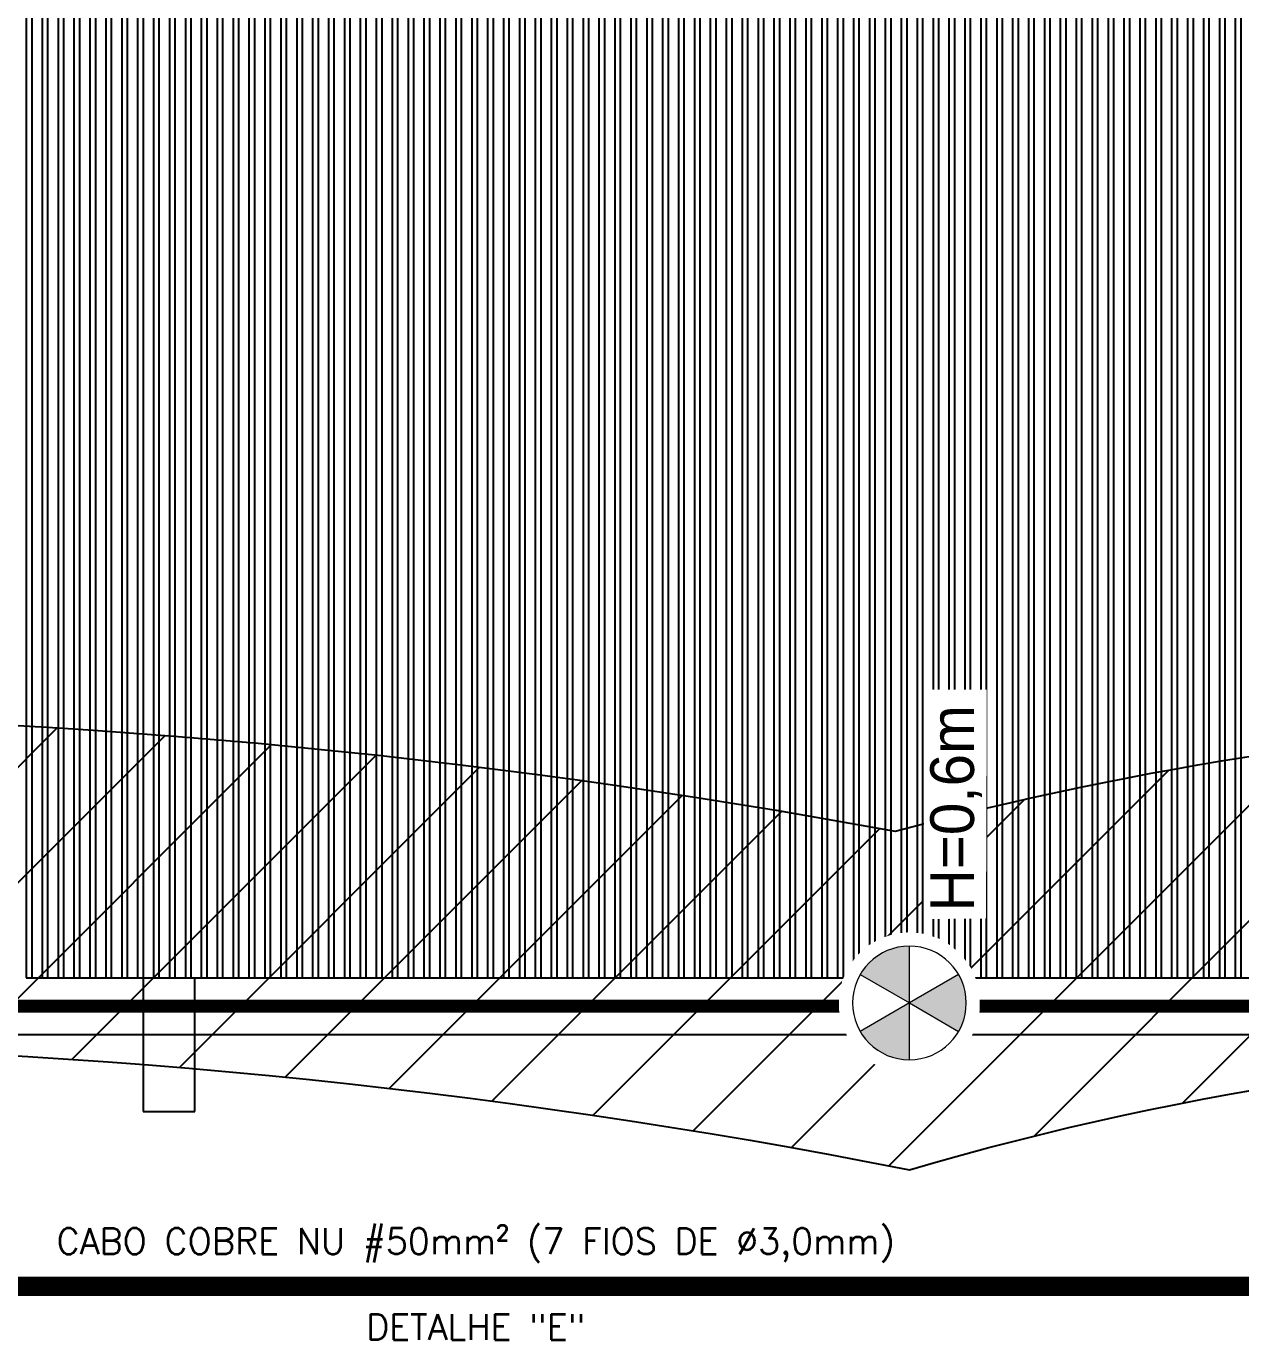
# Model space of a CAD drawing. Header units: millimetres. Extents: x -107267 to 109426, y -98906 to 83910.
# Drawn here: x 13380 to 18106, y -16269 to -11160 of the extents above; entities that cross this region are included whole.
import ezdxf
from ezdxf.enums import TextEntityAlignment as Align

# ---------------------------------------------------------------- set-up
doc = ezdxf.new("R2010")
doc.units = ezdxf.units.MM
doc.linetypes.add('ACAD_ISO10W100', pattern=[18, 12, -3, 0, -3])
doc.linetypes.add('ACAD_ISO12W100', pattern=[21, 12, -3, 0, -3, 0, -3])
for name, color, linetype in [('00 - wipout', 1, 'Continuous'), ('00 - ZONA DE PROTEÇÃO', 4, 'Continuous'), ('Top (Plan) View-MISC', 7, 'Continuous')]:
    doc.layers.add(name, color=color, linetype=linetype)
for name, color, linetype, lineweight in [('000-M3G-MALHA NOVA', 5, 'ACAD_ISO10W100', 0), ('00_m3g_spda_ater_cabo50', 1, 'Continuous', 9), ('00_SPDA_captacao_novo', 5, 'Continuous', 9), ('0_tag_texto_preto', 7, 'Continuous', 9)]:
    doc.layers.add(name, color=color, linetype=linetype, lineweight=lineweight)
doc.styles.add('ROMANS', font='romans.shx')

# ---------------------------------------------------------------- blocks, each defined once
blk = doc.blocks.new('M3G_P_CPTOR AEREO 600')
blk.add_attdef('ALTURA', text='', height=1.7).set_placement((0.739, -2.574), align=Align.TOP_LEFT)
at = {"color": 255, "lineweight": 0}
blk.add_wipeout([(-0.23, 2.19), (-0.68, 2.094), (-1.101, 1.907), (-1.473, 1.636), (-1.781, 1.294), (-2.012, 0.896), (-2.154, 0.458), (-2.202, 0), (-2.154, -0.458), (-2.012, -0.896), (-1.781, -1.294), (-1.473, -1.636), (-1.101, -1.907), (-0.68, -2.094), (-0.23, -2.19), (0.23, -2.19), (0.68, -2.094), (1.101, -1.907), (1.473, -1.636), (1.781, -1.294), (2.012, -0.896), (2.154, -0.458), (2.202, 0), (2.154, 0.458), (2.012, 0.896), (1.781, 1.294), (1.473, 1.636), (1.101, 1.907), (0.68, 2.094), (0.23, 2.19)], dxfattribs=at)
at = {"lineweight": 9}
h = blk.add_hatch(color=256, dxfattribs=at)
h.dxf.hatch_style = 1
h.paths.add_polyline_path([(0.884, 1.532, 0.267949), (-0.884, 1.532), (0, 0)])
h.paths.add_polyline_path([(-1.769, 0, 0.267949), (-0.884, -1.532), (0, 0)])
h.paths.add_polyline_path([(0.884, -1.532, 0.267949), (1.769, 0), (0, 0)])
for p, q in [((0, 0), (-0.884, 1.532)), ((0.884, 1.532), (0, 0)), ((-1.769, 0), (0, 0)), ((0, 0), (-0.884, -1.532)), ((0.884, -1.532), (0, 0)), ((0, 0), (1.769, 0))]:
    blk.add_line(p, q, dxfattribs=at)
blk.add_circle((0, 0), 1.769, dxfattribs=at)
blk = doc.blocks.new('*U340')
at = {"layer": 'Top (Plan) View-MISC', "color": 0, "linetype": 'ByBlock', "lineweight": -2}
for p, q in [((13835.5, -14861.9), (13835.5, -15381.9)), ((14035.5, -15381.9), (14035.5, -14861.9)), ((13835.5, -15381.9), (14035.5, -15381.9))]:
    blk.add_line(p, q, dxfattribs=at)
blk = doc.blocks.new('*U343')
at = {"layer": 'Top (Plan) View-MISC', "color": 0, "linetype": 'ByBlock', "lineweight": -2}
blk.add_line((-12967.7, -15081.9), (23207.9, -15081.9), dxfattribs=at)
blk = doc.blocks.new('*U481')
at = {"layer": 'Top (Plan) View-MISC', "color": 0, "linetype": 'ByBlock', "lineweight": -2}
for p, q in [((13401.3, -14861.9), (13442, -14861.9)), ((13463.2, -14861.9), (13503.8, -14861.9)), ((13525.1, -14861.9), (13565.7, -14861.9)), ((13587, -14861.9), (13627.6, -14861.9)), ((13648.9, -14861.9), (13689.5, -14861.9)), ((13710.8, -14861.9), (13751.4, -14861.9)), ((13772.7, -14861.9), (13813.3, -14861.9)), ((13834.6, -14861.9), (13875.2, -14861.9)), ((13896.4, -14861.9), (13937.1, -14861.9)), ((13958.3, -14861.9), (13999, -14861.9)), ((14020.2, -14861.9), (14060.9, -14861.9)), ((14082.1, -14861.9), (14122.8, -14861.9)), ((14144, -14861.9), (14184.7, -14861.9)), ((14205.9, -14861.9), (14246.6, -14861.9)), ((14267.8, -14861.9), (14308.5, -14861.9)), ((14329.7, -14861.9), (14370.4, -14861.9)), ((14391.6, -14861.9), (14432.3, -14861.9)), ((14453.5, -14861.9), (14494.2, -14861.9)), ((14515.4, -14861.9), (14556.1, -14861.9)), ((14577.3, -14861.9), (14618, -14861.9)), ((14639.2, -14861.9), (14679.9, -14861.9)), ((14701.1, -14861.9), (14741.8, -14861.9)), ((14763, -14861.9), (14803.7, -14861.9)), ((14824.9, -14861.9), (14865.6, -14861.9)), ((14886.8, -14861.9), (14927.5, -14861.9)), ((14948.7, -14861.9), (14989.4, -14861.9)), ((15010.6, -14861.9), (15051.3, -14861.9)), ((15072.5, -14861.9), (15113.2, -14861.9)), ((15134.4, -14861.9), (15175.1, -14861.9)), ((15196.3, -14861.9), (15237, -14861.9)), ((15258.2, -14861.9), (15298.9, -14861.9)), ((15320.1, -14861.9), (15360.8, -14861.9)), ((15382, -14861.9), (15422.7, -14861.9)), ((15443.9, -14861.9), (15484.6, -14861.9)), ((15505.8, -14861.9), (15546.5, -14861.9)), ((15567.7, -14861.9), (15608.4, -14861.9)), ((15629.6, -14861.9), (15670.3, -14861.9)), ((15691.5, -14861.9), (15732.2, -14861.9)), ((15753.4, -14861.9), (15794.1, -14861.9)), ((15815.3, -14861.9), (15856, -14861.9)), ((15877.2, -14861.9), (15917.9, -14861.9)), ((15939.1, -14861.9), (15979.8, -14861.9)), ((16001, -14861.9), (16041.7, -14861.9)), ((16062.9, -14861.9), (16103.6, -14861.9)), ((16124.8, -14861.9), (16165.5, -14861.9)), ((16186.7, -14861.9), (16227.4, -14861.9)), ((16248.6, -14861.9), (16289.3, -14861.9)), ((16310.5, -14861.9), (16351.2, -14861.9)), ((16372.4, -14861.9), (16413.1, -14861.9)), ((16434.3, -14861.9), (16475, -14861.9)), ((16496.2, -14861.9), (16536.9, -14861.9)), ((16558.1, -14861.9), (16598.8, -14861.9)), ((16620, -14861.9), (16660.7, -14861.9)), ((16681.9, -14861.9), (16722.6, -14861.9)), ((16743.8, -14861.9), (16784.5, -14861.9)), ((16805.7, -14861.9), (16846.4, -14861.9)), ((16867.6, -14861.9), (16908.3, -14861.9)), ((16929.5, -14861.9), (16970.2, -14861.9)), ((16991.4, -14861.9), (17032.1, -14861.9)), ((17053.3, -14861.9), (17094, -14861.9)), ((17115.2, -14861.9), (17155.9, -14861.9)), ((17177.1, -14861.9), (17217.8, -14861.9)), ((17239, -14861.9), (17279.7, -14861.9)), ((17300.9, -14861.9), (17341.6, -14861.9)), ((17362.8, -14861.9), (17403.5, -14861.9)), ((17424.7, -14861.9), (17465.4, -14861.9)), ((17486.6, -14861.9), (17527.3, -14861.9)), ((17548.5, -14861.9), (17589.2, -14861.9)), ((17610.4, -14861.9), (17651.1, -14861.9)), ((17672.3, -14861.9), (17713, -14861.9)), ((17734.2, -14861.9), (17774.9, -14861.9)), ((17796.1, -14861.9), (17836.8, -14861.9)), ((17858, -14861.9), (17898.7, -14861.9)), ((17919.9, -14861.9), (17960.6, -14861.9)), ((17981.8, -14861.9), (18022.5, -14861.9)), ((18043.7, -14861.9), (18084.4, -14861.9)), ((18105.6, -14861.9), (18146.3, -14861.9))]:
    blk.add_line(p, q, dxfattribs=at)
blk = doc.blocks.new('*U570')
at = {"layer": 'Top (Plan) View-MISC', "color": 0, "linetype": 'ByBlock', "lineweight": -2}
for p, q in [((18084.4, -7621.9), (18084.4, -14861.9)), ((18105.6, -7621.9), (18105.6, -14861.9)), ((18084.4, -14861.9), (18105.6, -14861.9))]:
    blk.add_line(p, q, dxfattribs=at)
blk = doc.blocks.new('*U571')
at = {"layer": 'Top (Plan) View-MISC', "color": 0, "linetype": 'ByBlock', "lineweight": -2}
for p, q in [((18022.5, -7621.9), (18022.5, -14861.9)), ((18043.7, -7621.9), (18043.7, -14861.9)), ((18022.5, -14861.9), (18043.7, -14861.9))]:
    blk.add_line(p, q, dxfattribs=at)
blk = doc.blocks.new('*U572')
at = {"layer": 'Top (Plan) View-MISC', "color": 0, "linetype": 'ByBlock', "lineweight": -2}
for p, q in [((17960.6, -7621.9), (17960.6, -14861.9)), ((17981.8, -7621.9), (17981.8, -14861.9)), ((17960.6, -14861.9), (17981.8, -14861.9))]:
    blk.add_line(p, q, dxfattribs=at)
blk = doc.blocks.new('*U573')
at = {"layer": 'Top (Plan) View-MISC', "color": 0, "linetype": 'ByBlock', "lineweight": -2}
for p, q in [((17898.7, -7621.9), (17898.7, -14861.9)), ((17919.9, -7621.9), (17919.9, -14861.9)), ((17898.7, -14861.9), (17919.9, -14861.9))]:
    blk.add_line(p, q, dxfattribs=at)
blk = doc.blocks.new('*U574')
at = {"layer": 'Top (Plan) View-MISC', "color": 0, "linetype": 'ByBlock', "lineweight": -2}
for p, q in [((17836.8, -7621.9), (17836.8, -14861.9)), ((17858, -7621.9), (17858, -14861.9)), ((17836.8, -14861.9), (17858, -14861.9))]:
    blk.add_line(p, q, dxfattribs=at)
blk = doc.blocks.new('*U575')
at = {"layer": 'Top (Plan) View-MISC', "color": 0, "linetype": 'ByBlock', "lineweight": -2}
for p, q in [((17774.9, -7621.9), (17774.9, -14861.9)), ((17796.1, -7621.9), (17796.1, -14861.9)), ((17774.9, -14861.9), (17796.1, -14861.9))]:
    blk.add_line(p, q, dxfattribs=at)
blk = doc.blocks.new('*U576')
at = {"layer": 'Top (Plan) View-MISC', "color": 0, "linetype": 'ByBlock', "lineweight": -2}
for p, q in [((17713, -7621.9), (17713, -14861.9)), ((17734.2, -7621.9), (17734.2, -14861.9)), ((17713, -14861.9), (17734.2, -14861.9))]:
    blk.add_line(p, q, dxfattribs=at)
blk = doc.blocks.new('*U577')
at = {"layer": 'Top (Plan) View-MISC', "color": 0, "linetype": 'ByBlock', "lineweight": -2}
for p, q in [((17651.1, -7621.9), (17651.1, -14861.9)), ((17672.3, -7621.9), (17672.3, -14861.9)), ((17651.1, -14861.9), (17672.3, -14861.9))]:
    blk.add_line(p, q, dxfattribs=at)
blk = doc.blocks.new('*U578')
at = {"layer": 'Top (Plan) View-MISC', "color": 0, "linetype": 'ByBlock', "lineweight": -2}
for p, q in [((17589.2, -7621.9), (17589.2, -14861.9)), ((17610.4, -7621.9), (17610.4, -14861.9)), ((17589.2, -14861.9), (17610.4, -14861.9))]:
    blk.add_line(p, q, dxfattribs=at)
blk = doc.blocks.new('*U579')
at = {"layer": 'Top (Plan) View-MISC', "color": 0, "linetype": 'ByBlock', "lineweight": -2}
for p, q in [((17527.3, -7621.9), (17527.3, -14861.9)), ((17548.5, -7621.9), (17548.5, -14861.9)), ((17527.3, -14861.9), (17548.5, -14861.9))]:
    blk.add_line(p, q, dxfattribs=at)
blk = doc.blocks.new('*U580')
at = {"layer": 'Top (Plan) View-MISC', "color": 0, "linetype": 'ByBlock', "lineweight": -2}
for p, q in [((17465.4, -7621.9), (17465.4, -14861.9)), ((17486.6, -7621.9), (17486.6, -14861.9)), ((17465.4, -14861.9), (17486.6, -14861.9))]:
    blk.add_line(p, q, dxfattribs=at)
blk = doc.blocks.new('*U581')
at = {"layer": 'Top (Plan) View-MISC', "color": 0, "linetype": 'ByBlock', "lineweight": -2}
for p, q in [((17403.5, -7621.9), (17403.5, -14861.9)), ((17424.7, -7621.9), (17424.7, -14861.9)), ((17403.5, -14861.9), (17424.7, -14861.9))]:
    blk.add_line(p, q, dxfattribs=at)
blk = doc.blocks.new('*U582')
at = {"layer": 'Top (Plan) View-MISC', "color": 0, "linetype": 'ByBlock', "lineweight": -2}
for p, q in [((17341.6, -7621.9), (17341.6, -14861.9)), ((17362.8, -7621.9), (17362.8, -14861.9)), ((17341.6, -14861.9), (17362.8, -14861.9))]:
    blk.add_line(p, q, dxfattribs=at)
blk = doc.blocks.new('*U583')
at = {"layer": 'Top (Plan) View-MISC', "color": 0, "linetype": 'ByBlock', "lineweight": -2}
for p, q in [((17279.7, -7621.9), (17279.7, -14861.9)), ((17300.9, -7621.9), (17300.9, -14861.9)), ((17279.7, -14861.9), (17300.9, -14861.9))]:
    blk.add_line(p, q, dxfattribs=at)
blk = doc.blocks.new('*U584')
at = {"layer": 'Top (Plan) View-MISC', "color": 0, "linetype": 'ByBlock', "lineweight": -2}
for p, q in [((17217.8, -7621.9), (17217.8, -14861.9)), ((17239, -7621.9), (17239, -14861.9)), ((17217.8, -14861.9), (17239, -14861.9))]:
    blk.add_line(p, q, dxfattribs=at)
blk = doc.blocks.new('*U585')
at = {"layer": 'Top (Plan) View-MISC', "color": 0, "linetype": 'ByBlock', "lineweight": -2}
for p, q in [((17155.9, -7621.9), (17155.9, -14861.9)), ((17177.1, -7621.9), (17177.1, -14861.9)), ((17155.9, -14861.9), (17177.1, -14861.9))]:
    blk.add_line(p, q, dxfattribs=at)
blk = doc.blocks.new('*U586')
at = {"layer": 'Top (Plan) View-MISC', "color": 0, "linetype": 'ByBlock', "lineweight": -2}
for p, q in [((17094, -7621.9), (17094, -14861.9)), ((17115.2, -7621.9), (17115.2, -14861.9)), ((17094, -14861.9), (17115.2, -14861.9))]:
    blk.add_line(p, q, dxfattribs=at)
blk = doc.blocks.new('*U587')
at = {"layer": 'Top (Plan) View-MISC', "color": 0, "linetype": 'ByBlock', "lineweight": -2}
for p, q in [((17032.1, -7621.9), (17032.1, -14861.9)), ((17053.3, -7621.9), (17053.3, -14861.9)), ((17032.1, -14861.9), (17053.3, -14861.9))]:
    blk.add_line(p, q, dxfattribs=at)
blk = doc.blocks.new('*U588')
at = {"layer": 'Top (Plan) View-MISC', "color": 0, "linetype": 'ByBlock', "lineweight": -2}
for p, q in [((16970.2, -7621.9), (16970.2, -14861.9)), ((16991.4, -7621.9), (16991.4, -14861.9)), ((16970.2, -14861.9), (16991.4, -14861.9))]:
    blk.add_line(p, q, dxfattribs=at)
blk = doc.blocks.new('*U589')
at = {"layer": 'Top (Plan) View-MISC', "color": 0, "linetype": 'ByBlock', "lineweight": -2}
for p, q in [((16908.3, -7621.9), (16908.3, -14861.9)), ((16929.5, -7621.9), (16929.5, -14861.9)), ((16908.3, -14861.9), (16929.5, -14861.9))]:
    blk.add_line(p, q, dxfattribs=at)
blk = doc.blocks.new('*U590')
at = {"layer": 'Top (Plan) View-MISC', "color": 0, "linetype": 'ByBlock', "lineweight": -2}
for p, q in [((16846.4, -7621.9), (16846.4, -14861.9)), ((16867.6, -7621.9), (16867.6, -14861.9)), ((16846.4, -14861.9), (16867.6, -14861.9))]:
    blk.add_line(p, q, dxfattribs=at)
blk = doc.blocks.new('*U591')
at = {"layer": 'Top (Plan) View-MISC', "color": 0, "linetype": 'ByBlock', "lineweight": -2}
for p, q in [((16784.5, -7621.9), (16784.5, -14861.9)), ((16805.7, -7621.9), (16805.7, -14861.9)), ((16784.5, -14861.9), (16805.7, -14861.9))]:
    blk.add_line(p, q, dxfattribs=at)
blk = doc.blocks.new('*U592')
at = {"layer": 'Top (Plan) View-MISC', "color": 0, "linetype": 'ByBlock', "lineweight": -2}
for p, q in [((16722.6, -7621.9), (16722.6, -14861.9)), ((16743.8, -7621.9), (16743.8, -14861.9)), ((16722.6, -14861.9), (16743.8, -14861.9))]:
    blk.add_line(p, q, dxfattribs=at)
blk = doc.blocks.new('*U593')
at = {"layer": 'Top (Plan) View-MISC', "color": 0, "linetype": 'ByBlock', "lineweight": -2}
for p, q in [((16660.7, -7621.9), (16660.7, -14861.9)), ((16681.9, -7621.9), (16681.9, -14861.9)), ((16660.7, -14861.9), (16681.9, -14861.9))]:
    blk.add_line(p, q, dxfattribs=at)
blk = doc.blocks.new('*U594')
at = {"layer": 'Top (Plan) View-MISC', "color": 0, "linetype": 'ByBlock', "lineweight": -2}
for p, q in [((16598.8, -7621.9), (16598.8, -14861.9)), ((16620, -7621.9), (16620, -14861.9)), ((16598.8, -14861.9), (16620, -14861.9))]:
    blk.add_line(p, q, dxfattribs=at)
blk = doc.blocks.new('*U595')
at = {"layer": 'Top (Plan) View-MISC', "color": 0, "linetype": 'ByBlock', "lineweight": -2}
for p, q in [((16536.9, -7621.9), (16536.9, -14861.9)), ((16558.1, -7621.9), (16558.1, -14861.9)), ((16536.9, -14861.9), (16558.1, -14861.9))]:
    blk.add_line(p, q, dxfattribs=at)
blk = doc.blocks.new('*U596')
at = {"layer": 'Top (Plan) View-MISC', "color": 0, "linetype": 'ByBlock', "lineweight": -2}
for p, q in [((16475, -7621.9), (16475, -14861.9)), ((16496.2, -7621.9), (16496.2, -14861.9)), ((16475, -14861.9), (16496.2, -14861.9))]:
    blk.add_line(p, q, dxfattribs=at)
blk = doc.blocks.new('*U597')
at = {"layer": 'Top (Plan) View-MISC', "color": 0, "linetype": 'ByBlock', "lineweight": -2}
for p, q in [((16413.1, -7621.9), (16413.1, -14861.9)), ((16434.3, -7621.9), (16434.3, -14861.9)), ((16413.1, -14861.9), (16434.3, -14861.9))]:
    blk.add_line(p, q, dxfattribs=at)
blk = doc.blocks.new('*U598')
at = {"layer": 'Top (Plan) View-MISC', "color": 0, "linetype": 'ByBlock', "lineweight": -2}
for p, q in [((16351.2, -7621.9), (16351.2, -14861.9)), ((16372.4, -7621.9), (16372.4, -14861.9)), ((16351.2, -14861.9), (16372.4, -14861.9))]:
    blk.add_line(p, q, dxfattribs=at)
blk = doc.blocks.new('*U599')
at = {"layer": 'Top (Plan) View-MISC', "color": 0, "linetype": 'ByBlock', "lineweight": -2}
for p, q in [((16289.3, -7621.9), (16289.3, -14861.9)), ((16310.5, -7621.9), (16310.5, -14861.9)), ((16289.3, -14861.9), (16310.5, -14861.9))]:
    blk.add_line(p, q, dxfattribs=at)
blk = doc.blocks.new('*U600')
at = {"layer": 'Top (Plan) View-MISC', "color": 0, "linetype": 'ByBlock', "lineweight": -2}
for p, q in [((16227.4, -7621.9), (16227.4, -14861.9)), ((16248.6, -7621.9), (16248.6, -14861.9)), ((16227.4, -14861.9), (16248.6, -14861.9))]:
    blk.add_line(p, q, dxfattribs=at)
blk = doc.blocks.new('*U601')
at = {"layer": 'Top (Plan) View-MISC', "color": 0, "linetype": 'ByBlock', "lineweight": -2}
for p, q in [((16165.5, -7621.9), (16165.5, -14861.9)), ((16186.7, -7621.9), (16186.7, -14861.9)), ((16165.5, -14861.9), (16186.7, -14861.9))]:
    blk.add_line(p, q, dxfattribs=at)
blk = doc.blocks.new('*U602')
at = {"layer": 'Top (Plan) View-MISC', "color": 0, "linetype": 'ByBlock', "lineweight": -2}
for p, q in [((16103.6, -7621.9), (16103.6, -14861.9)), ((16124.8, -7621.9), (16124.8, -14861.9)), ((16103.6, -14861.9), (16124.8, -14861.9))]:
    blk.add_line(p, q, dxfattribs=at)
blk = doc.blocks.new('*U603')
at = {"layer": 'Top (Plan) View-MISC', "color": 0, "linetype": 'ByBlock', "lineweight": -2}
for p, q in [((16041.7, -7621.9), (16041.7, -14861.9)), ((16062.9, -7621.9), (16062.9, -14861.9)), ((16041.7, -14861.9), (16062.9, -14861.9))]:
    blk.add_line(p, q, dxfattribs=at)
blk = doc.blocks.new('*U604')
at = {"layer": 'Top (Plan) View-MISC', "color": 0, "linetype": 'ByBlock', "lineweight": -2}
for p, q in [((15979.8, -7621.9), (15979.8, -14861.9)), ((16001, -7621.9), (16001, -14861.9)), ((15979.8, -14861.9), (16001, -14861.9))]:
    blk.add_line(p, q, dxfattribs=at)
blk = doc.blocks.new('*U605')
at = {"layer": 'Top (Plan) View-MISC', "color": 0, "linetype": 'ByBlock', "lineweight": -2}
for p, q in [((15917.9, -7621.9), (15917.9, -14861.9)), ((15939.1, -7621.9), (15939.1, -14861.9)), ((15917.9, -14861.9), (15939.1, -14861.9))]:
    blk.add_line(p, q, dxfattribs=at)
blk = doc.blocks.new('*U606')
at = {"layer": 'Top (Plan) View-MISC', "color": 0, "linetype": 'ByBlock', "lineweight": -2}
for p, q in [((15856, -7621.9), (15856, -14861.9)), ((15877.2, -7621.9), (15877.2, -14861.9)), ((15856, -14861.9), (15877.2, -14861.9))]:
    blk.add_line(p, q, dxfattribs=at)
blk = doc.blocks.new('*U607')
at = {"layer": 'Top (Plan) View-MISC', "color": 0, "linetype": 'ByBlock', "lineweight": -2}
for p, q in [((15794.1, -7621.9), (15794.1, -14861.9)), ((15815.3, -7621.9), (15815.3, -14861.9)), ((15794.1, -14861.9), (15815.3, -14861.9))]:
    blk.add_line(p, q, dxfattribs=at)
blk = doc.blocks.new('*U608')
at = {"layer": 'Top (Plan) View-MISC', "color": 0, "linetype": 'ByBlock', "lineweight": -2}
for p, q in [((15732.2, -7621.9), (15732.2, -14861.9)), ((15753.4, -7621.9), (15753.4, -14861.9)), ((15732.2, -14861.9), (15753.4, -14861.9))]:
    blk.add_line(p, q, dxfattribs=at)
blk = doc.blocks.new('*U609')
at = {"layer": 'Top (Plan) View-MISC', "color": 0, "linetype": 'ByBlock', "lineweight": -2}
for p, q in [((15670.3, -7621.9), (15670.3, -14861.9)), ((15691.5, -7621.9), (15691.5, -14861.9)), ((15670.3, -14861.9), (15691.5, -14861.9))]:
    blk.add_line(p, q, dxfattribs=at)
blk = doc.blocks.new('*U610')
at = {"layer": 'Top (Plan) View-MISC', "color": 0, "linetype": 'ByBlock', "lineweight": -2}
for p, q in [((15608.4, -7621.9), (15608.4, -14861.9)), ((15629.6, -7621.9), (15629.6, -14861.9)), ((15608.4, -14861.9), (15629.6, -14861.9))]:
    blk.add_line(p, q, dxfattribs=at)
blk = doc.blocks.new('*U611')
at = {"layer": 'Top (Plan) View-MISC', "color": 0, "linetype": 'ByBlock', "lineweight": -2}
for p, q in [((15546.5, -7621.9), (15546.5, -14861.9)), ((15567.7, -7621.9), (15567.7, -14861.9)), ((15546.5, -14861.9), (15567.7, -14861.9))]:
    blk.add_line(p, q, dxfattribs=at)
blk = doc.blocks.new('*U612')
at = {"layer": 'Top (Plan) View-MISC', "color": 0, "linetype": 'ByBlock', "lineweight": -2}
for p, q in [((15484.6, -7621.9), (15484.6, -14861.9)), ((15505.8, -7621.9), (15505.8, -14861.9)), ((15484.6, -14861.9), (15505.8, -14861.9))]:
    blk.add_line(p, q, dxfattribs=at)
blk = doc.blocks.new('*U613')
at = {"layer": 'Top (Plan) View-MISC', "color": 0, "linetype": 'ByBlock', "lineweight": -2}
for p, q in [((15422.7, -7621.9), (15422.7, -14861.9)), ((15443.9, -7621.9), (15443.9, -14861.9)), ((15422.7, -14861.9), (15443.9, -14861.9))]:
    blk.add_line(p, q, dxfattribs=at)
blk = doc.blocks.new('*U614')
at = {"layer": 'Top (Plan) View-MISC', "color": 0, "linetype": 'ByBlock', "lineweight": -2}
for p, q in [((15360.8, -7621.9), (15360.8, -14861.9)), ((15382, -7621.9), (15382, -14861.9)), ((15360.8, -14861.9), (15382, -14861.9))]:
    blk.add_line(p, q, dxfattribs=at)
blk = doc.blocks.new('*U615')
at = {"layer": 'Top (Plan) View-MISC', "color": 0, "linetype": 'ByBlock', "lineweight": -2}
for p, q in [((15298.9, -7621.9), (15298.9, -14861.9)), ((15320.1, -7621.9), (15320.1, -14861.9)), ((15298.9, -14861.9), (15320.1, -14861.9))]:
    blk.add_line(p, q, dxfattribs=at)
blk = doc.blocks.new('*U616')
at = {"layer": 'Top (Plan) View-MISC', "color": 0, "linetype": 'ByBlock', "lineweight": -2}
for p, q in [((15237, -7621.9), (15237, -14861.9)), ((15258.2, -7621.9), (15258.2, -14861.9)), ((15237, -14861.9), (15258.2, -14861.9))]:
    blk.add_line(p, q, dxfattribs=at)
blk = doc.blocks.new('*U617')
at = {"layer": 'Top (Plan) View-MISC', "color": 0, "linetype": 'ByBlock', "lineweight": -2}
for p, q in [((15175.1, -7621.9), (15175.1, -14861.9)), ((15196.3, -7621.9), (15196.3, -14861.9)), ((15175.1, -14861.9), (15196.3, -14861.9))]:
    blk.add_line(p, q, dxfattribs=at)
blk = doc.blocks.new('*U618')
at = {"layer": 'Top (Plan) View-MISC', "color": 0, "linetype": 'ByBlock', "lineweight": -2}
for p, q in [((15113.2, -7621.9), (15113.2, -14861.9)), ((15134.4, -7621.9), (15134.4, -14861.9)), ((15113.2, -14861.9), (15134.4, -14861.9))]:
    blk.add_line(p, q, dxfattribs=at)
blk = doc.blocks.new('*U619')
at = {"layer": 'Top (Plan) View-MISC', "color": 0, "linetype": 'ByBlock', "lineweight": -2}
for p, q in [((15051.3, -7621.9), (15051.3, -14861.9)), ((15072.5, -7621.9), (15072.5, -14861.9)), ((15051.3, -14861.9), (15072.5, -14861.9))]:
    blk.add_line(p, q, dxfattribs=at)
blk = doc.blocks.new('*U620')
at = {"layer": 'Top (Plan) View-MISC', "color": 0, "linetype": 'ByBlock', "lineweight": -2}
for p, q in [((14989.4, -7621.9), (14989.4, -14861.9)), ((15010.6, -7621.9), (15010.6, -14861.9)), ((14989.4, -14861.9), (15010.6, -14861.9))]:
    blk.add_line(p, q, dxfattribs=at)
blk = doc.blocks.new('*U621')
at = {"layer": 'Top (Plan) View-MISC', "color": 0, "linetype": 'ByBlock', "lineweight": -2}
for p, q in [((14927.5, -7621.9), (14927.5, -14861.9)), ((14948.7, -7621.9), (14948.7, -14861.9)), ((14927.5, -14861.9), (14948.7, -14861.9))]:
    blk.add_line(p, q, dxfattribs=at)
blk = doc.blocks.new('*U622')
at = {"layer": 'Top (Plan) View-MISC', "color": 0, "linetype": 'ByBlock', "lineweight": -2}
for p, q in [((14865.6, -7621.9), (14865.6, -14861.9)), ((14886.8, -7621.9), (14886.8, -14861.9)), ((14865.6, -14861.9), (14886.8, -14861.9))]:
    blk.add_line(p, q, dxfattribs=at)
blk = doc.blocks.new('*U623')
at = {"layer": 'Top (Plan) View-MISC', "color": 0, "linetype": 'ByBlock', "lineweight": -2}
for p, q in [((14803.7, -7621.9), (14803.7, -14861.9)), ((14824.9, -7621.9), (14824.9, -14861.9)), ((14803.7, -14861.9), (14824.9, -14861.9))]:
    blk.add_line(p, q, dxfattribs=at)
blk = doc.blocks.new('*U624')
at = {"layer": 'Top (Plan) View-MISC', "color": 0, "linetype": 'ByBlock', "lineweight": -2}
for p, q in [((14741.8, -7621.9), (14741.8, -14861.9)), ((14763, -7621.9), (14763, -14861.9)), ((14741.8, -14861.9), (14763, -14861.9))]:
    blk.add_line(p, q, dxfattribs=at)
blk = doc.blocks.new('*U625')
at = {"layer": 'Top (Plan) View-MISC', "color": 0, "linetype": 'ByBlock', "lineweight": -2}
for p, q in [((14679.9, -7621.9), (14679.9, -14861.9)), ((14701.1, -7621.9), (14701.1, -14861.9)), ((14679.9, -14861.9), (14701.1, -14861.9))]:
    blk.add_line(p, q, dxfattribs=at)
blk = doc.blocks.new('*U626')
at = {"layer": 'Top (Plan) View-MISC', "color": 0, "linetype": 'ByBlock', "lineweight": -2}
for p, q in [((14618, -7621.9), (14618, -14861.9)), ((14639.2, -7621.9), (14639.2, -14861.9)), ((14618, -14861.9), (14639.2, -14861.9))]:
    blk.add_line(p, q, dxfattribs=at)
blk = doc.blocks.new('*U627')
at = {"layer": 'Top (Plan) View-MISC', "color": 0, "linetype": 'ByBlock', "lineweight": -2}
for p, q in [((14556.1, -7621.9), (14556.1, -14861.9)), ((14577.3, -7621.9), (14577.3, -14861.9)), ((14556.1, -14861.9), (14577.3, -14861.9))]:
    blk.add_line(p, q, dxfattribs=at)
blk = doc.blocks.new('*U628')
at = {"layer": 'Top (Plan) View-MISC', "color": 0, "linetype": 'ByBlock', "lineweight": -2}
for p, q in [((14494.2, -7621.9), (14494.2, -14861.9)), ((14515.4, -7621.9), (14515.4, -14861.9)), ((14494.2, -14861.9), (14515.4, -14861.9))]:
    blk.add_line(p, q, dxfattribs=at)
blk = doc.blocks.new('*U629')
at = {"layer": 'Top (Plan) View-MISC', "color": 0, "linetype": 'ByBlock', "lineweight": -2}
for p, q in [((14432.3, -7621.9), (14432.3, -14861.9)), ((14453.5, -7621.9), (14453.5, -14861.9)), ((14432.3, -14861.9), (14453.5, -14861.9))]:
    blk.add_line(p, q, dxfattribs=at)
blk = doc.blocks.new('*U630')
at = {"layer": 'Top (Plan) View-MISC', "color": 0, "linetype": 'ByBlock', "lineweight": -2}
for p, q in [((14370.4, -7621.9), (14370.4, -14861.9)), ((14391.6, -7621.9), (14391.6, -14861.9)), ((14370.4, -14861.9), (14391.6, -14861.9))]:
    blk.add_line(p, q, dxfattribs=at)
blk = doc.blocks.new('*U631')
at = {"layer": 'Top (Plan) View-MISC', "color": 0, "linetype": 'ByBlock', "lineweight": -2}
for p, q in [((14308.5, -7621.9), (14308.5, -14861.9)), ((14329.7, -7621.9), (14329.7, -14861.9)), ((14308.5, -14861.9), (14329.7, -14861.9))]:
    blk.add_line(p, q, dxfattribs=at)
blk = doc.blocks.new('*U632')
at = {"layer": 'Top (Plan) View-MISC', "color": 0, "linetype": 'ByBlock', "lineweight": -2}
for p, q in [((14246.6, -7621.9), (14246.6, -14861.9)), ((14267.8, -7621.9), (14267.8, -14861.9)), ((14246.6, -14861.9), (14267.8, -14861.9))]:
    blk.add_line(p, q, dxfattribs=at)
blk = doc.blocks.new('*U633')
at = {"layer": 'Top (Plan) View-MISC', "color": 0, "linetype": 'ByBlock', "lineweight": -2}
for p, q in [((14184.7, -7621.9), (14184.7, -14861.9)), ((14205.9, -7621.9), (14205.9, -14861.9)), ((14184.7, -14861.9), (14205.9, -14861.9))]:
    blk.add_line(p, q, dxfattribs=at)
blk = doc.blocks.new('*U634')
at = {"layer": 'Top (Plan) View-MISC', "color": 0, "linetype": 'ByBlock', "lineweight": -2}
for p, q in [((14122.8, -7621.9), (14122.8, -14861.9)), ((14144, -7621.9), (14144, -14861.9)), ((14122.8, -14861.9), (14144, -14861.9))]:
    blk.add_line(p, q, dxfattribs=at)
blk = doc.blocks.new('*U635')
at = {"layer": 'Top (Plan) View-MISC', "color": 0, "linetype": 'ByBlock', "lineweight": -2}
for p, q in [((14060.9, -7621.9), (14060.9, -14861.9)), ((14082.1, -7621.9), (14082.1, -14861.9)), ((14060.9, -14861.9), (14082.1, -14861.9))]:
    blk.add_line(p, q, dxfattribs=at)
blk = doc.blocks.new('*U636')
at = {"layer": 'Top (Plan) View-MISC', "color": 0, "linetype": 'ByBlock', "lineweight": -2}
for p, q in [((13999, -7621.9), (13999, -14861.9)), ((14020.2, -7621.9), (14020.2, -14861.9)), ((13999, -14861.9), (14020.2, -14861.9))]:
    blk.add_line(p, q, dxfattribs=at)
blk = doc.blocks.new('*U637')
at = {"layer": 'Top (Plan) View-MISC', "color": 0, "linetype": 'ByBlock', "lineweight": -2}
for p, q in [((13937.1, -7621.9), (13937.1, -14861.9)), ((13958.3, -7621.9), (13958.3, -14861.9)), ((13937.1, -14861.9), (13958.3, -14861.9))]:
    blk.add_line(p, q, dxfattribs=at)
blk = doc.blocks.new('*U638')
at = {"layer": 'Top (Plan) View-MISC', "color": 0, "linetype": 'ByBlock', "lineweight": -2}
for p, q in [((13875.2, -7621.9), (13875.2, -14861.9)), ((13896.4, -7621.9), (13896.4, -14861.9)), ((13875.2, -14861.9), (13896.4, -14861.9))]:
    blk.add_line(p, q, dxfattribs=at)
blk = doc.blocks.new('*U639')
at = {"layer": 'Top (Plan) View-MISC', "color": 0, "linetype": 'ByBlock', "lineweight": -2}
for p, q in [((13813.3, -7621.9), (13813.3, -14861.9)), ((13834.6, -7621.9), (13834.6, -14861.9)), ((13813.3, -14861.9), (13834.6, -14861.9))]:
    blk.add_line(p, q, dxfattribs=at)
blk = doc.blocks.new('*U640')
at = {"layer": 'Top (Plan) View-MISC', "color": 0, "linetype": 'ByBlock', "lineweight": -2}
for p, q in [((13751.4, -7621.9), (13751.4, -14861.9)), ((13772.7, -7621.9), (13772.7, -14861.9)), ((13751.4, -14861.9), (13772.7, -14861.9))]:
    blk.add_line(p, q, dxfattribs=at)
blk = doc.blocks.new('*U641')
at = {"layer": 'Top (Plan) View-MISC', "color": 0, "linetype": 'ByBlock', "lineweight": -2}
for p, q in [((13689.5, -7621.9), (13689.5, -14861.9)), ((13710.8, -7621.9), (13710.8, -14861.9)), ((13689.5, -14861.9), (13710.8, -14861.9))]:
    blk.add_line(p, q, dxfattribs=at)
blk = doc.blocks.new('*U642')
at = {"layer": 'Top (Plan) View-MISC', "color": 0, "linetype": 'ByBlock', "lineweight": -2}
for p, q in [((13627.6, -7621.9), (13627.6, -14861.9)), ((13648.9, -7621.9), (13648.9, -14861.9)), ((13627.6, -14861.9), (13648.9, -14861.9))]:
    blk.add_line(p, q, dxfattribs=at)
blk = doc.blocks.new('*U643')
at = {"layer": 'Top (Plan) View-MISC', "color": 0, "linetype": 'ByBlock', "lineweight": -2}
for p, q in [((13565.7, -7621.9), (13565.7, -14861.9)), ((13587, -7621.9), (13587, -14861.9)), ((13565.7, -14861.9), (13587, -14861.9))]:
    blk.add_line(p, q, dxfattribs=at)
blk = doc.blocks.new('*U644')
at = {"layer": 'Top (Plan) View-MISC', "color": 0, "linetype": 'ByBlock', "lineweight": -2}
for p, q in [((13503.8, -7621.9), (13503.8, -14861.9)), ((13525.1, -7621.9), (13525.1, -14861.9)), ((13503.8, -14861.9), (13525.1, -14861.9))]:
    blk.add_line(p, q, dxfattribs=at)
blk = doc.blocks.new('*U645')
at = {"layer": 'Top (Plan) View-MISC', "color": 0, "linetype": 'ByBlock', "lineweight": -2}
for p, q in [((13442, -7621.9), (13442, -14861.9)), ((13463.2, -7621.9), (13463.2, -14861.9)), ((13442, -14861.9), (13463.2, -14861.9))]:
    blk.add_line(p, q, dxfattribs=at)
blk = doc.blocks.new('*U646')
at = {"layer": 'Top (Plan) View-MISC', "color": 0, "linetype": 'ByBlock', "lineweight": -2}
for p, q in [((13380.1, -7621.9), (13380.1, -14861.9)), ((13401.3, -7621.9), (13401.3, -14861.9)), ((13380.1, -14861.9), (13401.3, -14861.9))]:
    blk.add_line(p, q, dxfattribs=at)
blk = doc.blocks.new('*U1103')
at = {"layer": 'Top (Plan) View-MISC', "color": 0, "linetype": 'ByBlock', "lineweight": -2}
for p, q in [((16850.3, -15128), (16850.3, -15119.4)), ((16850.3, -15119.4), (16869.3, -15119.4)), ((16869.3, -15128), (16869.3, -15119.4)), ((16850.3, -15128), (16869.3, -15128))]:
    blk.add_line(p, q, dxfattribs=at)

msp = doc.modelspace()

# ---------------------------------------------------------------- hatches: boundary and pattern name
at = {"layer": '00 - ZONA DE PROTEÇÃO'}
h = msp.add_hatch(dxfattribs=at)
h.set_pattern_fill('ANSI31', color=256, scale=100)
h.paths.add_polyline_path([(-13707.5, -10990.4, -0.186516), (-13820.6, -14966.5, 0.414214), (-13179.3, -15607.9, -0.104933), (-3151, -15607.9, -0.09784), (6816.5, -15607.9, -0.097708), (16816.5, -15607.9, -0.143023), (23528.8, -15599.5, 0.414214), (24170.1, -14958.2, -0.142426), (24170.1, -7613.3, -0.10484), (23957.5, 478.5, 0.414214), (23316.2, 1119.8, -0.093557), (16807.7, 577.3, -0.082777), (6855.7, 562.6, -0.082236), (-3141.3, 575.6, -0.08359), (-13132.3, 575.6, -0.101166), (-21195.5, 556.2, 0.414214), (-21836.8, -85.1, -0.113967), (-21836.8, -7622.3, -0.301912), (-21836.8, -10478, 0.414214), (-21195.5, -11119.4, -0.128973)])
h.paths.add_polyline_path([(-20156.9, -9561, 0.142702), (-20481.7, -7424.5, 0.092198), (-20379.7, -831.6, 0.088905), (-13141.3, -732.3, 0.083475), (-3150.3, -732.3, 0.082902), (6855.6, -738.1, 0.108059), (16863.1, -739.3, 0.098139), (22506.3, -522.8, 0.085608), (22847, -7584.3, 0.113812), (22635.2, -14069.1, 0.112262), (16761.1, -14291.3, 0.092477), (6816.6, -14301.6, 0.093024), (-3142, -14299.9, 0.090083), (-12232.6, -14126.3, 0.160127), (-12766.5, -9913.6, 0.116887)], flags=16)

# ---------------------------------------------------------------- linework, layer by layer
at = {"layer": '00 - ZONA DE PROTEÇÃO', "elevation": 6590}
for points in [[(-21836.8, -85.1, -0.113967), (-21836.8, -7622.3, -0.301912), (-21836.8, -10478, 0.414214), (-21195.5, -11119.4, -0.128973), (-13707.5, -10990.4, -0.186516), (-13820.6, -14966.5, 0.414214), (-13179.3, -15607.9, -0.104933), (-3151, -15607.9, -0.09784), (6816.5, -15607.9, -0.097708), (16816.5, -15607.9, -0.143023), (23528.8, -15599.5, 0.414214), (24170.1, -14958.2, -0.142426), (24170.1, -7613.3, -0.10484), (23957.5, 478.5, 0.414214), (23316.2, 1119.8, -0.093557), (16807.7, 577.3, -0.082777), (6855.7, 562.6, -0.082236), (-3141.3, 575.6, -0.08359), (-13132.3, 575.6, -0.101166), (-21195.5, 556.2, 0.414214)], [(-20379.7, -831.6, -0.092198), (-20481.7, -7424.5, -0.142702), (-20156.9, -9561, -0.116887), (-12766.5, -9913.6, -0.160127), (-12232.6, -14126.3, -0.090083), (-3142, -14299.9, -0.093024), (6816.6, -14301.6, -0.092477), (16761.1, -14291.3, -0.112262), (22635.2, -14069.1, -0.113812), (22847, -7584.3, -0.085608), (22506.3, -522.8, -0.098139), (16863.1, -739.3, -0.108059), (6855.6, -738.1, -0.082902), (-3150.3, -732.3, -0.083475), (-13141.3, -732.3, -0.088905)]]:
    msp.add_lwpolyline(points, format="xyb", close=True, dxfattribs=at)
at = {"layer": '000-M3G-MALHA NOVA', "ltscale": 0.5, "const_width": 50}
msp.add_lwpolyline([(-21305, -95.6), (23538.6, -97.6), (23547.6, -14971.9), (23207.9, -14971.9), (-13075, -14971.9), (-13130.7, -14971.9), (-13295, -14971.9), (-13295, -10508.5), (-13295, -10455), (-21305, -10455), (-21305, -95.6)], close=True, dxfattribs=at)
at = {"layer": '00_m3g_spda_ater_cabo50', "linetype": 'ACAD_ISO12W100', "lineweight": -2, "const_width": 75}
msp.add_lwpolyline([(-22409.7, 1138.1), (-22409.7, -11569.8), (-14407.5, -11569.8), (-14407.5, -16061.9), (24648.9, -16061.9), (24648.9, 1138.1), (-2214.8, 1138.1), (-2214.8, 4938.1), (-7364.8, 4938.1), (-7364.8, 1138.1)], close=True, dxfattribs=at)

# ---------------------------------------------------------------- block references
at = {"layer": 'Top (Plan) View-MISC'}
for name in ['*U481', '*U646', '*U645', '*U644', '*U643', '*U642', '*U641', '*U640', '*U639', '*U638', '*U637', '*U636', '*U635', '*U634', '*U633', '*U632', '*U631', '*U630', '*U629', '*U628', '*U627', '*U626', '*U625', '*U624', '*U623', '*U622', '*U621', '*U620', '*U619', '*U618', '*U617', '*U616', '*U615', '*U614', '*U613', '*U612', '*U611', '*U610', '*U609', '*U608', '*U607', '*U606', '*U605', '*U604', '*U603', '*U602', '*U601', '*U600', '*U599', '*U598', '*U597', '*U596', '*U595', '*U594', '*U593', '*U592', '*U591', '*U590', '*U589', '*U588', '*U587', '*U586', '*U585', '*U584', '*U583', '*U582', '*U581', '*U580', '*U579', '*U578', '*U577', '*U576', '*U575', '*U574', '*U573', '*U572', '*U571', '*U570', '*U343', '*U340', '*U1103']:
    msp.add_blockref(name, (0, 0), dxfattribs=at)

# ---------------------------------------------------------------- texts
at = {"layer": '0_tag_texto_preto', "color": 1, "insert": (15128.6, -15835.7), "char_height": 100, "width": 4022.282, "attachment_point": 2, "style": 'ROMANS'}
msp.add_mtext('\\pxqc;CABO COBRE NU #50mm² (7 FIOS DE Ø3,0mm)\\P{\\C256;\\PDETALHE "E"}', dxfattribs=at)

# ---------------------------------------------------------------- next in the draw order: wipeouts: each hides what was drawn before it
msp.add_wipeout([(16872, -14632.8), (16875.8, -13740.3), (17117.5, -13740.3), (17114.4, -14630.4)]).translate(0, 0, 13180).dxf.layer = '00 - wipout'

# ---------------------------------------------------------------- next in the draw order: block references
at = {"layer": '00_SPDA_captacao_novo'}
ref = msp.add_blockref('M3G_P_CPTOR AEREO 600', (16816.5, -14959.1, 6590), dxfattribs=dict(at, xscale=-125, yscale=125, zscale=125, rotation=270.0000000000001))
ref.add_attrib('ALTURA', 'H=0,6m', dxfattribs={"layer": '0', "height": 170, "rotation": 90}).set_placement((16897.6, -14603.2), align=Align.TOP_LEFT)

doc.saveas('drawing.dxf')
